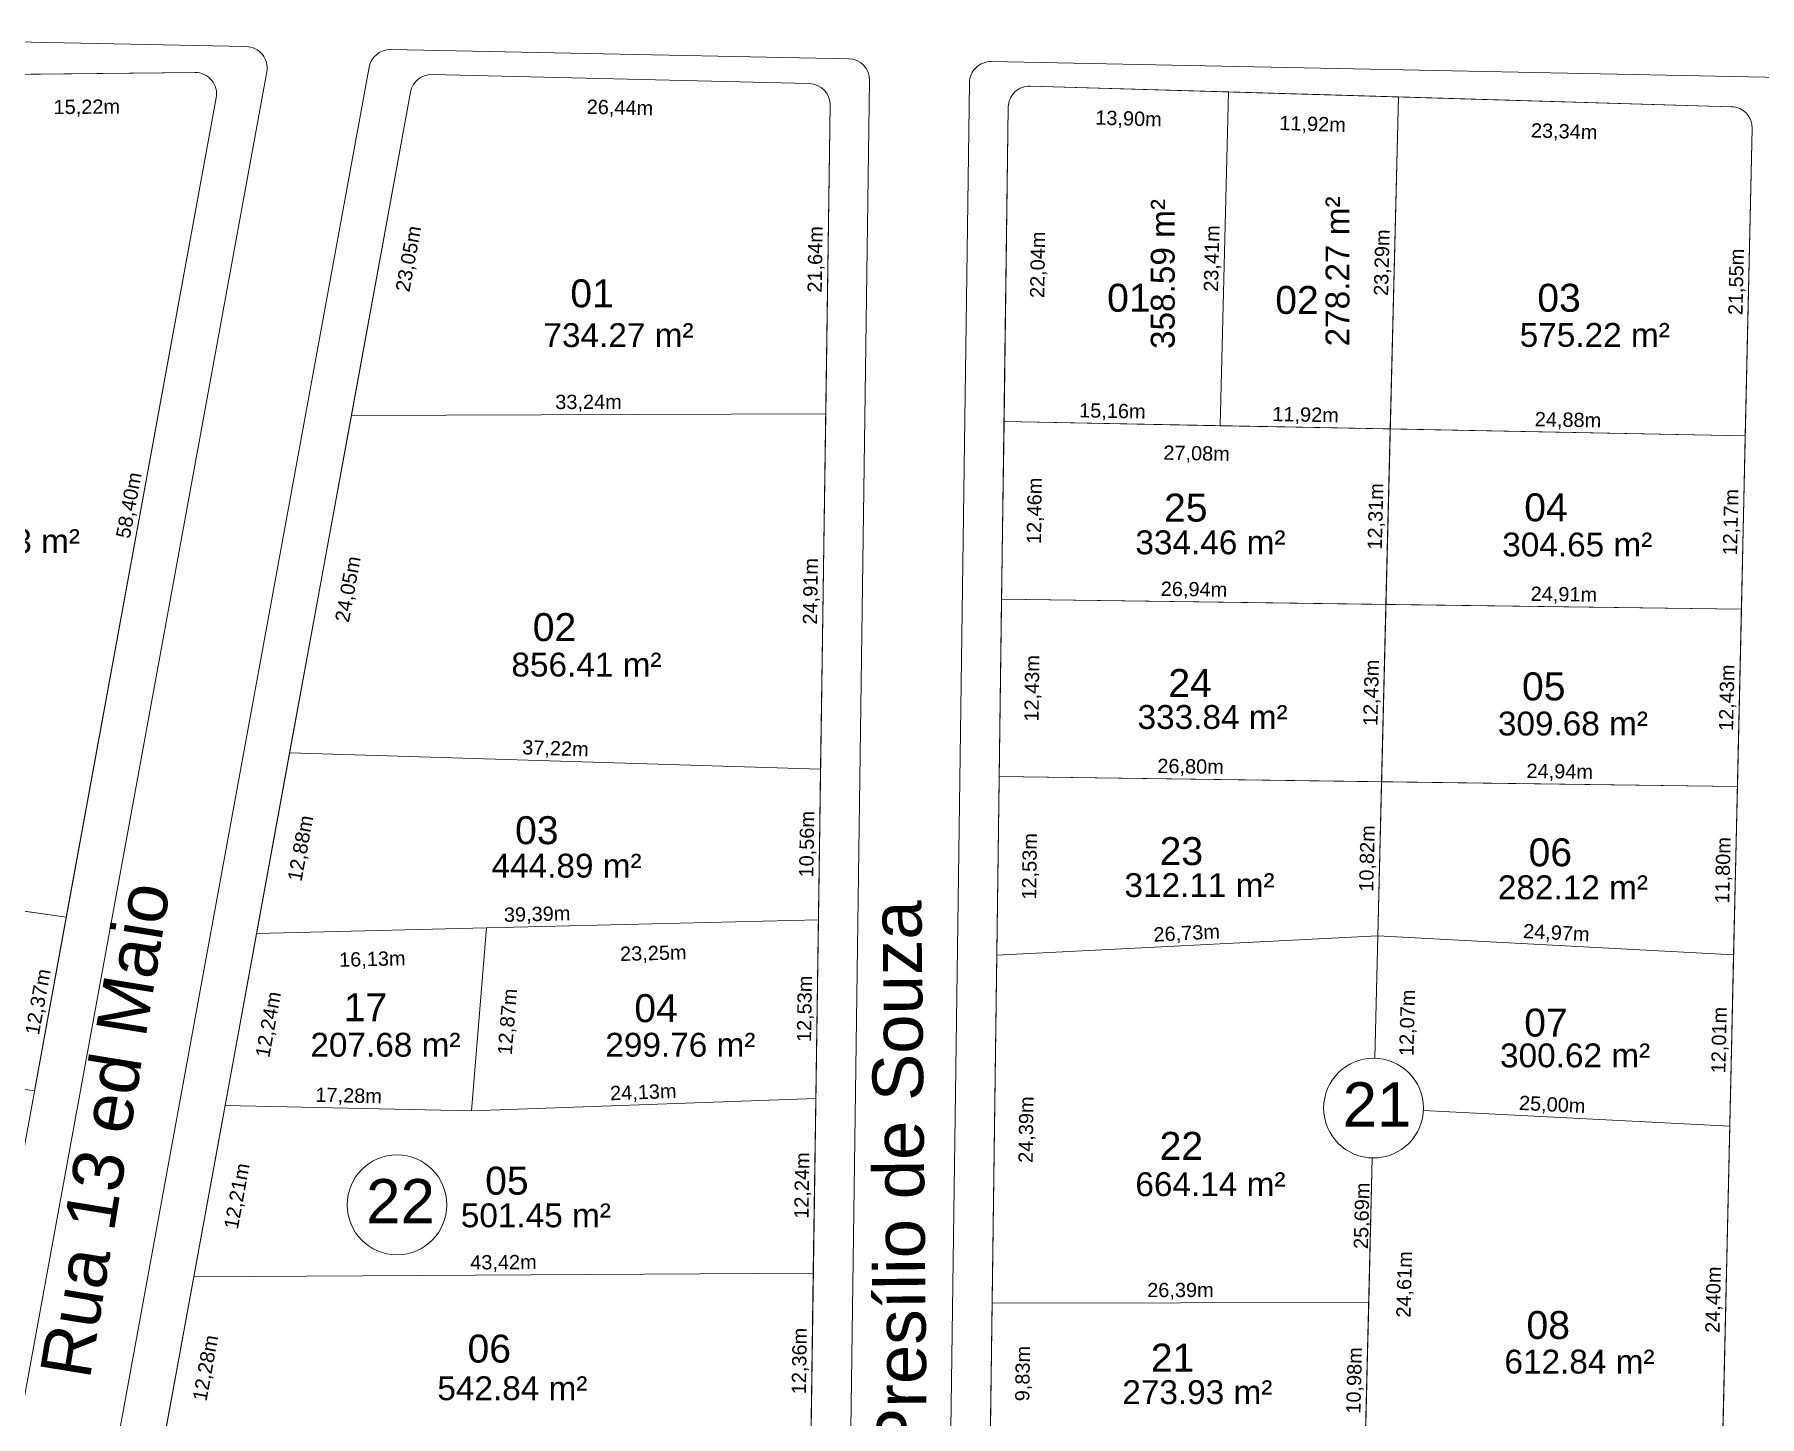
# Model space of a CAD drawing. Header units: metres. Extents: x 3808 to 8215, y 2374 to 6187.
# Drawn here: x 4501.8 to 4622.7, y 4884.1 to 4981 of the extents above; entities that cross this region are included whole.
import ezdxf
from ezdxf.enums import TextEntityAlignment as Align

# ---------------------------------------------------------------- set-up
doc = ezdxf.new("R2010")
doc.units = ezdxf.units.M
for name, color, linetype in [('Areas Lotes', 1, 'Continuous'), ('Calçada', 8, 'Continuous'), ('COTAS', 7, 'Continuous'), ('Lote', 7, 'Continuous'), ('Nome das Ruas', 7, 'Continuous'), ('Nº. quadra', 7, 'Continuous'), ('quadras', 7, 'Continuous')]:
    doc.layers.add(name, color=color, linetype=linetype)
doc.styles.add('Arial', font='arial.ttf')
doc.dimstyles.new('Copy(2) of ISO-25', dxfattribs={"dimtxt": 1, "dimasz": 2.5, "dimexe": 1.25, "dimexo": 0.625, "dimgap": 0.2, "dimtad": 1, "dimtoh": 1, "dimlfac": 1, "dimzin": 1, "dimtxsty": 'Arial', "dimblk": 'NONE', "dimcen": 0, "dimse1": 1, "dimse2": 1, "dimsd1": 1, "dimsd2": 1, "dimclrt": 256, "dimaunit": 1, "dimadec": 3, "dimazin": 0, "dimtfac": 1, "dimtmove": 0, "dimatfit": 3, "dimldrblk": 'NONE', "dimfxl": 1, "dimtolj": 1, "dimtzin": 0, "dimarcsym": 0})

# ---------------------------------------------------------------- blocks, each defined once
blk = doc.blocks.new('*D3974')
at = {"layer": 'Defpoints', "color": 0, "linetype": 'Continuous', "transparency": 16777216}
for p in [(4596.79, 4953.3), (4621.66, 4952.82), (4621.66, 4952.82)]:
    blk.add_point(p, dxfattribs=at)
at = {"layer": 'COTAS', "linetype": 'Continuous', "lineweight": 5, "transparency": 16777216, "insert": (4609.24, 4953.86), "char_height": 1, "attachment_point": 5, "rotation": 358.8966, "style": 'Arial'}
blk.add_mtext('\\A1;24,88m', dxfattribs=at)
blk = doc.blocks.new('_None')
blk = doc.blocks.new('*D3975')
at = {"layer": 'Defpoints', "color": 0, "linetype": 'Continuous', "transparency": 16777216}
for p in [(4622.15, 4974.36), (4621.66, 4952.82), (4621.66, 4952.82)]:
    blk.add_point(p, dxfattribs=at)
at = {"layer": 'COTAS', "linetype": 'Continuous', "lineweight": 5, "transparency": 16777216, "insert": (4621.11, 4963.61), "char_height": 1, "attachment_point": 5, "rotation": 88.711, "style": 'Arial'}
blk.add_mtext('\\A1;21,55m', dxfattribs=at)
blk = doc.blocks.new('*D3976')
at = {"layer": 'Defpoints', "color": 0, "linetype": 'Continuous', "transparency": 16777216}
for p in [(4621.66, 4952.82), (4621.39, 4940.66), (4621.39, 4940.66)]:
    blk.add_point(p, dxfattribs=at)
at = {"layer": 'COTAS', "linetype": 'Continuous', "lineweight": 5, "transparency": 16777216, "insert": (4620.73, 4946.76), "char_height": 1, "attachment_point": 5, "rotation": 88.711, "style": 'Arial'}
blk.add_mtext('\\A1;12,17m', dxfattribs=at)
blk = doc.blocks.new('*D3977')
at = {"layer": 'Defpoints', "color": 0, "linetype": 'Continuous', "transparency": 16777216}
for p in [(4621.39, 4940.66), (4621.11, 4928.23), (4621.11, 4928.23)]:
    blk.add_point(p, dxfattribs=at)
at = {"layer": 'COTAS', "linetype": 'Continuous', "lineweight": 5, "transparency": 16777216, "insert": (4620.45, 4934.46), "char_height": 1, "attachment_point": 5, "rotation": 88.711, "style": 'Arial'}
blk.add_mtext('\\A1;12,43m', dxfattribs=at)
blk = doc.blocks.new('*D3978')
at = {"layer": 'Defpoints', "color": 0, "linetype": 'Continuous', "transparency": 16777216}
for p in [(4621.11, 4928.23), (4620.85, 4916.44), (4620.85, 4916.44)]:
    blk.add_point(p, dxfattribs=at)
at = {"layer": 'COTAS', "linetype": 'Continuous', "lineweight": 5, "transparency": 16777216, "insert": (4620.18, 4922.36), "char_height": 1, "attachment_point": 5, "rotation": 88.711, "style": 'Arial'}
blk.add_mtext('\\A1;11,80m', dxfattribs=at)
blk = doc.blocks.new('*D3979')
at = {"layer": 'Defpoints', "color": 0, "linetype": 'Continuous', "transparency": 16777216}
for p in [(4620.85, 4916.44), (4620.58, 4904.44), (4620.58, 4904.44)]:
    blk.add_point(p, dxfattribs=at)
at = {"layer": 'COTAS', "linetype": 'Continuous', "lineweight": 5, "transparency": 16777216, "insert": (4619.91, 4910.46), "char_height": 1, "attachment_point": 5, "rotation": 88.711, "style": 'Arial'}
blk.add_mtext('\\A1;12,01m', dxfattribs=at)
blk = doc.blocks.new('*D3980')
at = {"layer": 'Defpoints', "color": 0, "linetype": 'Continuous', "transparency": 16777216}
for p in [(4620.58, 4904.44), (4620.03, 4880.05), (4620.03, 4880.05)]:
    blk.add_point(p, dxfattribs=at)
at = {"layer": 'COTAS', "linetype": 'Continuous', "lineweight": 5, "transparency": 16777216, "insert": (4619.5, 4892.26), "char_height": 1, "attachment_point": 5, "rotation": 88.711, "style": 'Arial'}
blk.add_mtext('\\A1;24,40m', dxfattribs=at)
blk = doc.blocks.new('*D3998')
at = {"layer": 'Defpoints', "color": 0, "linetype": 'Continuous', "transparency": 16777216}
for p in [(4568.88, 4892.02), (4571.98, 4891.98), (4568.75, 4882.2)]:
    blk.add_point(p, dxfattribs=at)
at = {"layer": 'COTAS', "linetype": 'Continuous', "lineweight": 5, "transparency": 16777216, "insert": (4571.11, 4887.08), "char_height": 1, "attachment_point": 5, "rotation": 89.2268, "style": 'Arial'}
blk.add_mtext('\\A1;9,83m', dxfattribs=at)
blk = doc.blocks.new('*D3999')
at = {"layer": 'Defpoints', "color": 0, "linetype": 'Continuous', "transparency": 16777216}
for p in [(4569.21, 4916.41), (4572.31, 4916.36), (4568.88, 4892.02)]:
    blk.add_point(p, dxfattribs=at)
at = {"layer": 'COTAS', "linetype": 'Continuous', "lineweight": 5, "transparency": 16777216, "insert": (4571.35, 4904.18), "char_height": 1, "attachment_point": 5, "rotation": 89.2268, "style": 'Arial'}
blk.add_mtext('\\A1;24,39m', dxfattribs=at)
blk = doc.blocks.new('*D4000')
at = {"layer": 'Defpoints', "color": 0, "linetype": 'Continuous', "transparency": 16777216}
for p in [(4569.38, 4928.94), (4572.48, 4928.9), (4569.21, 4916.41)]:
    blk.add_point(p, dxfattribs=at)
at = {"layer": 'COTAS', "linetype": 'Continuous', "lineweight": 5, "transparency": 16777216, "insert": (4571.59, 4922.64), "char_height": 1, "attachment_point": 5, "rotation": 89.2268, "style": 'Arial'}
blk.add_mtext('\\A1;12,53m', dxfattribs=at)
blk = doc.blocks.new('*D4001')
at = {"layer": 'Defpoints', "color": 0, "linetype": 'Continuous', "transparency": 16777216}
for p in [(4569.55, 4941.36), (4572.65, 4941.32), (4569.38, 4928.94)]:
    blk.add_point(p, dxfattribs=at)
at = {"layer": 'COTAS', "linetype": 'Continuous', "lineweight": 5, "transparency": 16777216, "insert": (4571.76, 4935.12), "char_height": 1, "attachment_point": 5, "rotation": 89.2268, "style": 'Arial'}
blk.add_mtext('\\A1;12,43m', dxfattribs=at)
blk = doc.blocks.new('*D4002')
at = {"layer": 'Defpoints', "color": 0, "linetype": 'Continuous', "transparency": 16777216}
for p in [(4569.72, 4953.82), (4572.82, 4953.78), (4569.55, 4941.36)]:
    blk.add_point(p, dxfattribs=at)
at = {"layer": 'COTAS', "linetype": 'Continuous', "lineweight": 5, "transparency": 16777216, "insert": (4571.93, 4947.56), "char_height": 1, "attachment_point": 5, "rotation": 89.2268, "style": 'Arial'}
blk.add_mtext('\\A1;12,46m', dxfattribs=at)
blk = doc.blocks.new('*D4003')
at = {"layer": 'Defpoints', "color": 0, "linetype": 'Continuous', "transparency": 16777216}
for p in [(4570.02, 4975.86), (4573.11, 4975.82), (4569.72, 4953.82)]:
    blk.add_point(p, dxfattribs=at)
at = {"layer": 'COTAS', "linetype": 'Continuous', "lineweight": 5, "transparency": 16777216, "insert": (4572.16, 4964.81), "char_height": 1, "attachment_point": 5, "rotation": 89.2268, "style": 'Arial'}
blk.add_mtext('\\A1;22,04m', dxfattribs=at)
blk = doc.blocks.new('*D4004')
at = {"layer": 'Defpoints', "color": 0, "linetype": 'Continuous', "transparency": 16777216}
for p in [(4571.56, 4977.34), (4585.45, 4976.93), (4585.36, 4973.97)]:
    blk.add_point(p, dxfattribs=at)
at = {"layer": 'COTAS', "linetype": 'Continuous', "lineweight": 5, "transparency": 16777216, "insert": (4578.44, 4974.98), "char_height": 1, "attachment_point": 5, "rotation": 358.3145, "style": 'Arial'}
blk.add_mtext('\\A1;13,90m', dxfattribs=at)
blk = doc.blocks.new('*D4005')
at = {"layer": 'Defpoints', "color": 0, "linetype": 'Continuous', "transparency": 16777216}
for p in [(4585.45, 4976.93), (4597.36, 4976.58), (4597.28, 4973.62)]:
    blk.add_point(p, dxfattribs=at)
at = {"layer": 'COTAS', "linetype": 'Continuous', "lineweight": 5, "transparency": 16777216, "insert": (4591.34, 4974.6), "char_height": 1, "attachment_point": 5, "rotation": 358.3145, "style": 'Arial'}
blk.add_mtext('\\A1;11,92m', dxfattribs=at)
blk = doc.blocks.new('*D4006')
at = {"layer": 'Defpoints', "color": 0, "linetype": 'Continuous', "transparency": 16777216}
for p in [(4597.36, 4976.58), (4620.69, 4975.9), (4620.61, 4972.94)]:
    blk.add_point(p, dxfattribs=at)
at = {"layer": 'COTAS', "linetype": 'Continuous', "lineweight": 5, "transparency": 16777216, "insert": (4608.97, 4974.08), "char_height": 1, "attachment_point": 5, "rotation": 358.3145, "style": 'Arial'}
blk.add_mtext('\\A1;23,34m', dxfattribs=at)
blk = doc.blocks.new('*D4007')
at = {"layer": 'Defpoints', "color": 0, "linetype": 'Continuous', "transparency": 16777216}
for p in [(4585.45, 4976.93), (4584.87, 4953.53), (4584.87, 4953.53)]:
    blk.add_point(p, dxfattribs=at)
at = {"layer": 'COTAS', "linetype": 'Continuous', "lineweight": 5, "transparency": 16777216, "insert": (4584.36, 4965.25), "char_height": 1, "attachment_point": 5, "rotation": 88.5845, "style": 'Arial'}
blk.add_mtext('\\A1;23,41m', dxfattribs=at)
blk = doc.blocks.new('*D4008')
at = {"layer": 'Defpoints', "color": 0, "linetype": 'Continuous', "transparency": 16777216}
for p in [(4597.36, 4976.58), (4596.79, 4953.3), (4596.79, 4953.3)]:
    blk.add_point(p, dxfattribs=at)
at = {"layer": 'COTAS', "linetype": 'Continuous', "lineweight": 5, "transparency": 16777216, "insert": (4596.28, 4964.96), "char_height": 1, "attachment_point": 5, "rotation": 88.5845, "style": 'Arial'}
blk.add_mtext('\\A1;23,29m', dxfattribs=at)
blk = doc.blocks.new('*D4009')
at = {"layer": 'Defpoints', "color": 0, "linetype": 'Continuous', "transparency": 16777216}
for p in [(4569.72, 4953.82), (4584.87, 4953.53), (4584.87, 4953.53)]:
    blk.add_point(p, dxfattribs=at)
at = {"layer": 'COTAS', "linetype": 'Continuous', "lineweight": 5, "transparency": 16777216, "insert": (4577.31, 4954.48), "char_height": 1, "attachment_point": 5, "rotation": 358.8966, "style": 'Arial'}
blk.add_mtext('\\A1;15,16m', dxfattribs=at)
blk = doc.blocks.new('*D4010')
at = {"layer": 'Defpoints', "color": 0, "linetype": 'Continuous', "transparency": 16777216}
for p in [(4584.87, 4953.53), (4596.79, 4953.3), (4596.79, 4953.3)]:
    blk.add_point(p, dxfattribs=at)
at = {"layer": 'COTAS', "linetype": 'Continuous', "lineweight": 5, "transparency": 16777216, "insert": (4590.85, 4954.22), "char_height": 1, "attachment_point": 5, "rotation": 358.8966, "style": 'Arial'}
blk.add_mtext('\\A1;11,92m', dxfattribs=at)
blk = doc.blocks.new('*D4011')
at = {"layer": 'Defpoints', "color": 0, "linetype": 'Continuous', "transparency": 16777216}
for p in [(4569.55, 4941.36), (4569.55, 4941.36), (4596.48, 4941)]:
    blk.add_point(p, dxfattribs=at)
at = {"layer": 'COTAS', "linetype": 'Continuous', "lineweight": 5, "transparency": 16777216, "insert": (4583.03, 4941.98), "char_height": 1, "attachment_point": 5, "rotation": 359.2214, "style": 'Arial'}
blk.add_mtext('\\A1;26,94m', dxfattribs=at)
blk = doc.blocks.new('*D4012')
at = {"layer": 'Defpoints', "color": 0, "linetype": 'Continuous', "transparency": 16777216}
for p in [(4596.48, 4941), (4621.39, 4940.66), (4621.39, 4940.66)]:
    blk.add_point(p, dxfattribs=at)
at = {"layer": 'COTAS', "linetype": 'Continuous', "lineweight": 5, "transparency": 16777216, "insert": (4608.95, 4941.63), "char_height": 1, "attachment_point": 5, "rotation": 359.2214, "style": 'Arial'}
blk.add_mtext('\\A1;24,91m', dxfattribs=at)
blk = doc.blocks.new('*D4013')
at = {"layer": 'Defpoints', "color": 0, "linetype": 'Continuous', "transparency": 16777216}
for p in [(4569.38, 4928.94), (4569.38, 4928.94), (4596.18, 4928.57)]:
    blk.add_point(p, dxfattribs=at)
at = {"layer": 'COTAS', "linetype": 'Continuous', "lineweight": 5, "transparency": 16777216, "insert": (4582.79, 4929.56), "char_height": 1, "attachment_point": 5, "rotation": 359.2214, "style": 'Arial'}
blk.add_mtext('\\A1;26,80m', dxfattribs=at)
blk = doc.blocks.new('*D4014')
at = {"layer": 'Defpoints', "color": 0, "linetype": 'Continuous', "transparency": 16777216}
for p in [(4596.18, 4928.57), (4621.11, 4928.23), (4621.11, 4928.23)]:
    blk.add_point(p, dxfattribs=at)
at = {"layer": 'COTAS', "linetype": 'Continuous', "lineweight": 5, "transparency": 16777216, "insert": (4608.66, 4929.21), "char_height": 1, "attachment_point": 5, "rotation": 359.2214, "style": 'Arial'}
blk.add_mtext('\\A1;24,94m', dxfattribs=at)
blk = doc.blocks.new('*D4015')
at = {"layer": 'Defpoints', "color": 0, "linetype": 'Continuous', "transparency": 16777216}
for p in [(4595.91, 4917.76), (4620.85, 4916.44), (4620.85, 4916.44)]:
    blk.add_point(p, dxfattribs=at)
at = {"layer": 'COTAS', "linetype": 'Continuous', "lineweight": 5, "transparency": 16777216, "insert": (4608.42, 4917.9), "char_height": 1, "attachment_point": 5, "rotation": 356.9743, "style": 'Arial'}
blk.add_mtext('\\A1;24,97m', dxfattribs=at)
blk = doc.blocks.new('*D4016')
at = {"layer": 'Defpoints', "color": 0, "linetype": 'Continuous', "transparency": 16777216}
for p in [(4595.91, 4917.76), (4569.21, 4916.41), (4569.21, 4916.41)]:
    blk.add_point(p, dxfattribs=at)
at = {"layer": 'COTAS', "linetype": 'Continuous', "lineweight": 5, "transparency": 16777216, "insert": (4582.52, 4917.88), "char_height": 1, "attachment_point": 5, "rotation": 2.8978, "style": 'Arial'}
blk.add_mtext('\\A1;26,73m', dxfattribs=at)
blk = doc.blocks.new('*D4017')
at = {"layer": 'Defpoints', "color": 0, "linetype": 'Continuous', "transparency": 16777216}
for p in [(4596.18, 4928.57), (4595.91, 4917.76), (4595.91, 4917.76)]:
    blk.add_point(p, dxfattribs=at)
at = {"layer": 'COTAS', "linetype": 'Continuous', "lineweight": 5, "transparency": 16777216, "insert": (4595.24, 4923.19), "char_height": 1, "attachment_point": 5, "rotation": 88.5845, "style": 'Arial'}
blk.add_mtext('\\A1;10,82m', dxfattribs=at)
blk = doc.blocks.new('*D4018')
at = {"layer": 'Defpoints', "color": 0, "linetype": 'Continuous', "transparency": 16777216}
for p in [(4596.48, 4941), (4596.18, 4928.57), (4596.18, 4928.57)]:
    blk.add_point(p, dxfattribs=at)
at = {"layer": 'COTAS', "linetype": 'Continuous', "lineweight": 5, "transparency": 16777216, "insert": (4595.53, 4934.8), "char_height": 1, "attachment_point": 5, "rotation": 88.5845, "style": 'Arial'}
blk.add_mtext('\\A1;12,43m', dxfattribs=at)
blk = doc.blocks.new('*D4019')
at = {"layer": 'Defpoints', "color": 0, "linetype": 'Continuous', "transparency": 16777216}
for p in [(4596.79, 4953.3), (4596.48, 4941), (4596.48, 4941)]:
    blk.add_point(p, dxfattribs=at)
at = {"layer": 'COTAS', "linetype": 'Continuous', "lineweight": 5, "transparency": 16777216, "insert": (4595.84, 4947.17), "char_height": 1, "attachment_point": 5, "rotation": 88.5845, "style": 'Arial'}
blk.add_mtext('\\A1;12,31m', dxfattribs=at)
blk = doc.blocks.new('*D4020')
at = {"layer": 'Defpoints', "color": 0, "linetype": 'Continuous', "transparency": 16777216}
for p in [(4595.61, 4905.69), (4595.61, 4905.69), (4620.58, 4904.44)]:
    blk.add_point(p, dxfattribs=at)
at = {"layer": 'COTAS', "linetype": 'Continuous', "lineweight": 5, "transparency": 16777216, "insert": (4608.13, 4905.86), "char_height": 1, "attachment_point": 5, "rotation": 357.1151, "style": 'Arial'}
blk.add_mtext('\\A1;25,00m', dxfattribs=at)
blk = doc.blocks.new('*D4021')
at = {"layer": 'Defpoints', "color": 0, "linetype": 'Continuous', "transparency": 16777216}
for p in [(4568.88, 4892.02), (4568.88, 4892.02), (4595.28, 4892.07)]:
    blk.add_point(p, dxfattribs=at)
at = {"layer": 'COTAS', "linetype": 'Continuous', "lineweight": 5, "transparency": 16777216, "insert": (4582.08, 4892.85), "char_height": 1, "attachment_point": 5, "rotation": 0.1104, "style": 'Arial'}
blk.add_mtext('\\A1;26,39m', dxfattribs=at)
blk = doc.blocks.new('*D4040')
at = {"layer": 'Defpoints', "color": 0, "linetype": 'Continuous', "transparency": 16777216}
for p in [(4595.28, 4892.07), (4595.28, 4892.07), (4595, 4881.1)]:
    blk.add_point(p, dxfattribs=at)
at = {"layer": 'COTAS', "linetype": 'Continuous', "lineweight": 5, "transparency": 16777216, "insert": (4594.34, 4886.6), "char_height": 1, "attachment_point": 5, "rotation": 88.5845, "style": 'Arial'}
blk.add_mtext('\\A1;10,98m', dxfattribs=at)
blk = doc.blocks.new('*D4041')
at = {"layer": 'Defpoints', "color": 0, "linetype": 'Continuous', "transparency": 16777216}
for p in [(4595.99, 4910.96), (4595.99, 4910.96), (4595.36, 4885.28)]:
    blk.add_point(p, dxfattribs=at)
at = {"layer": 'COTAS', "linetype": 'Continuous', "lineweight": 5, "transparency": 16777216, "insert": (4594.87, 4898.14), "char_height": 1, "attachment_point": 5, "rotation": 88.5845, "style": 'Arial'}
blk.add_mtext('\\A1;25,69m', dxfattribs=at)
blk = doc.blocks.new('*D4042')
at = {"layer": 'Defpoints', "color": 0, "linetype": 'Continuous', "transparency": 16777216}
for p in [(4595.61, 4905.69), (4598.96, 4905.61), (4595, 4881.1)]:
    blk.add_point(p, dxfattribs=at)
at = {"layer": 'COTAS', "linetype": 'Continuous', "lineweight": 5, "transparency": 16777216, "insert": (4597.85, 4893.33), "char_height": 1, "attachment_point": 5, "rotation": 88.5845, "style": 'Arial'}
blk.add_mtext('\\A1;24,61m', dxfattribs=at)
blk = doc.blocks.new('*D4043')
at = {"layer": 'Defpoints', "color": 0, "linetype": 'Continuous', "transparency": 16777216}
for p in [(4595.91, 4917.76), (4599.01, 4917.68), (4595.61, 4905.69)]:
    blk.add_point(p, dxfattribs=at)
at = {"layer": 'COTAS', "linetype": 'Continuous', "lineweight": 5, "transparency": 16777216, "insert": (4598.06, 4911.67), "char_height": 1, "attachment_point": 5, "rotation": 88.5845, "style": 'Arial'}
blk.add_mtext('\\A1;12,07m', dxfattribs=at)
blk = doc.blocks.new('*D4053')
at = {"layer": 'Defpoints', "color": 0, "linetype": 'Continuous', "transparency": 16777216}
for p in [(4556.35, 4894.13), (4556.35, 4894.13), (4556.17, 4881.77)]:
    blk.add_point(p, dxfattribs=at)
at = {"layer": 'COTAS', "linetype": 'Continuous', "lineweight": 5, "transparency": 16777216, "insert": (4555.46, 4887.96), "char_height": 1, "attachment_point": 5, "rotation": 89.1733, "style": 'Arial'}
blk.add_mtext('\\A1;12,36m', dxfattribs=at)
blk = doc.blocks.new('*D4054')
at = {"layer": 'Defpoints', "color": 0, "linetype": 'Continuous', "transparency": 16777216}
for p in [(4556.53, 4906.37), (4556.53, 4906.37), (4556.35, 4894.13)]:
    blk.add_point(p, dxfattribs=at)
at = {"layer": 'COTAS', "linetype": 'Continuous', "lineweight": 5, "transparency": 16777216, "insert": (4555.64, 4900.26), "char_height": 1, "attachment_point": 5, "rotation": 89.1733, "style": 'Arial'}
blk.add_mtext('\\A1;12,24m', dxfattribs=at)
blk = doc.blocks.new('*D4055')
at = {"layer": 'Defpoints', "color": 0, "linetype": 'Continuous', "transparency": 16777216}
for p in [(4556.71, 4918.9), (4556.71, 4918.9), (4556.53, 4906.37)]:
    blk.add_point(p, dxfattribs=at)
at = {"layer": 'COTAS', "linetype": 'Continuous', "lineweight": 5, "transparency": 16777216, "insert": (4555.82, 4912.65), "char_height": 1, "attachment_point": 5, "rotation": 89.1733, "style": 'Arial'}
blk.add_mtext('\\A1;12,53m', dxfattribs=at)
blk = doc.blocks.new('*D4056')
at = {"layer": 'Defpoints', "color": 0, "linetype": 'Continuous', "transparency": 16777216}
for p in [(4556.86, 4929.45), (4556.86, 4929.45), (4556.71, 4918.9)]:
    blk.add_point(p, dxfattribs=at)
at = {"layer": 'COTAS', "linetype": 'Continuous', "lineweight": 5, "transparency": 16777216, "insert": (4555.98, 4924.19), "char_height": 1, "attachment_point": 5, "rotation": 89.1733, "style": 'Arial'}
blk.add_mtext('\\A1;10,56m', dxfattribs=at)
blk = doc.blocks.new('*D4057')
at = {"layer": 'Defpoints', "color": 0, "linetype": 'Continuous', "transparency": 16777216}
for p in [(4557.22, 4954.36), (4557.22, 4954.36), (4556.86, 4929.45)]:
    blk.add_point(p, dxfattribs=at)
at = {"layer": 'COTAS', "linetype": 'Continuous', "lineweight": 5, "transparency": 16777216, "insert": (4556.24, 4941.92), "char_height": 1, "attachment_point": 5, "rotation": 89.1733, "style": 'Arial'}
blk.add_mtext('\\A1;24,91m', dxfattribs=at)
blk = doc.blocks.new('*D4058')
at = {"layer": 'Defpoints', "color": 0, "linetype": 'Continuous', "transparency": 16777216}
for p in [(4557.53, 4975.99), (4557.53, 4975.99), (4557.22, 4954.36)]:
    blk.add_point(p, dxfattribs=at)
at = {"layer": 'COTAS', "linetype": 'Continuous', "lineweight": 5, "transparency": 16777216, "insert": (4556.57, 4965.19), "char_height": 1, "attachment_point": 5, "rotation": 89.1733, "style": 'Arial'}
blk.add_mtext('\\A1;21,64m', dxfattribs=at)
blk = doc.blocks.new('*D4059')
at = {"layer": 'Defpoints', "color": 0, "linetype": 'Continuous', "transparency": 16777216}
for p in [(4523.98, 4954.25), (4523.98, 4954.25), (4557.22, 4954.36)]:
    blk.add_point(p, dxfattribs=at)
at = {"layer": 'COTAS', "linetype": 'Continuous', "lineweight": 5, "transparency": 16777216, "insert": (4540.6, 4955.11), "char_height": 1, "attachment_point": 5, "rotation": 0.1866, "style": 'Arial'}
blk.add_mtext('\\A1;33,24m', dxfattribs=at)
blk = doc.blocks.new('*D4060')
at = {"layer": 'Defpoints', "color": 0, "linetype": 'Continuous', "transparency": 16777216}
for p in [(4519.65, 4930.6), (4519.65, 4930.6), (4556.86, 4929.45)]:
    blk.add_point(p, dxfattribs=at)
at = {"layer": 'COTAS', "linetype": 'Continuous', "lineweight": 5, "transparency": 16777216, "insert": (4538.28, 4930.83), "char_height": 1, "attachment_point": 5, "rotation": 358.2364, "style": 'Arial'}
blk.add_mtext('\\A1;37,22m', dxfattribs=at)
blk = doc.blocks.new('*D4061')
at = {"layer": 'Defpoints', "color": 0, "linetype": 'Continuous', "transparency": 16777216}
for p in [(4556.71, 4918.9), (4556.71, 4918.9), (4517.33, 4917.93)]:
    blk.add_point(p, dxfattribs=at)
at = {"layer": 'COTAS', "linetype": 'Continuous', "lineweight": 5, "transparency": 16777216, "insert": (4537, 4919.21), "char_height": 1, "attachment_point": 5, "rotation": 1.4129, "style": 'Arial'}
blk.add_mtext('\\A1;39,39m', dxfattribs=at)
blk = doc.blocks.new('*D4062')
at = {"layer": 'Defpoints', "color": 0, "linetype": 'Continuous', "transparency": 16777216}
for p in [(4515.13, 4905.89), (4532.41, 4905.49), (4532.41, 4905.49)]:
    blk.add_point(p, dxfattribs=at)
at = {"layer": 'COTAS', "linetype": 'Continuous', "lineweight": 5, "transparency": 16777216, "insert": (4523.79, 4906.49), "char_height": 1, "attachment_point": 5, "rotation": 358.6938, "style": 'Arial'}
blk.add_mtext('\\A1;17,28m', dxfattribs=at)
blk = doc.blocks.new('*D4063')
at = {"layer": 'Defpoints', "color": 0, "linetype": 'Continuous', "transparency": 16777216}
for p in [(4532.41, 4905.49), (4556.53, 4906.37), (4556.53, 4906.37)]:
    blk.add_point(p, dxfattribs=at)
at = {"layer": 'COTAS', "linetype": 'Continuous', "lineweight": 5, "transparency": 16777216, "insert": (4544.44, 4906.73), "char_height": 1, "attachment_point": 5, "rotation": 2.0908, "style": 'Arial'}
blk.add_mtext('\\A1;24,13m', dxfattribs=at)
blk = doc.blocks.new('*D4064')
at = {"layer": 'Defpoints', "color": 0, "linetype": 'Continuous', "transparency": 16777216}
for p in [(4556.71, 4918.9), (4533.46, 4918.32), (4533.53, 4915.38)]:
    blk.add_point(p, dxfattribs=at)
at = {"layer": 'COTAS', "linetype": 'Continuous', "lineweight": 5, "transparency": 16777216, "insert": (4545.14, 4916.47), "char_height": 1, "attachment_point": 5, "rotation": 1.4237, "style": 'Arial'}
blk.add_mtext('\\A1;23,25m', dxfattribs=at)
blk = doc.blocks.new('*D4065')
at = {"layer": 'Defpoints', "color": 0, "linetype": 'Continuous', "transparency": 16777216}
for p in [(4517.33, 4917.93), (4533.46, 4918.32), (4517.4, 4915.06)]:
    blk.add_point(p, dxfattribs=at)
at = {"layer": 'COTAS', "linetype": 'Continuous', "lineweight": 5, "transparency": 16777216, "insert": (4525.45, 4916.06), "char_height": 1, "attachment_point": 5, "rotation": 1.3974, "style": 'Arial'}
blk.add_mtext('\\A1;16,13m', dxfattribs=at)
blk = doc.blocks.new('*D4066')
at = {"layer": 'Defpoints', "color": 0, "linetype": 'Continuous', "transparency": 16777216}
for p in [(4528.13, 4976.92), (4523.98, 4954.25), (4526.78, 4953.74)]:
    blk.add_point(p, dxfattribs=at)
at = {"layer": 'COTAS', "linetype": 'Continuous', "lineweight": 5, "transparency": 16777216, "insert": (4528.06, 4965.22), "char_height": 1, "attachment_point": 5, "rotation": 79.6319, "style": 'Arial'}
blk.add_mtext('\\A1;23,05m', dxfattribs=at)
blk = doc.blocks.new('*D4067')
at = {"layer": 'Defpoints', "color": 0, "linetype": 'Continuous', "transparency": 16777216}
for p in [(4523.98, 4954.25), (4519.65, 4930.6), (4522.45, 4930.09)]:
    blk.add_point(p, dxfattribs=at)
at = {"layer": 'COTAS', "linetype": 'Continuous', "lineweight": 5, "transparency": 16777216, "insert": (4523.82, 4942.06), "char_height": 1, "attachment_point": 5, "rotation": 79.6319, "style": 'Arial'}
blk.add_mtext('\\A1;24,05m', dxfattribs=at)
blk = doc.blocks.new('*D4068')
at = {"layer": 'Defpoints', "color": 0, "linetype": 'Continuous', "transparency": 16777216}
for p in [(4519.65, 4930.6), (4517.33, 4917.93), (4520.13, 4917.41)]:
    blk.add_point(p, dxfattribs=at)
at = {"layer": 'COTAS', "linetype": 'Continuous', "lineweight": 5, "transparency": 16777216, "insert": (4520.5, 4923.89), "char_height": 1, "attachment_point": 5, "rotation": 79.6319, "style": 'Arial'}
blk.add_mtext('\\A1;12,88m', dxfattribs=at)
blk = doc.blocks.new('*D4069')
at = {"layer": 'Defpoints', "color": 0, "linetype": 'Continuous', "transparency": 16777216}
for p in [(4517.33, 4917.93), (4515.13, 4905.89), (4517.93, 4905.37)]:
    blk.add_point(p, dxfattribs=at)
at = {"layer": 'COTAS', "linetype": 'Continuous', "lineweight": 5, "transparency": 16777216, "insert": (4518.24, 4911.54), "char_height": 1, "attachment_point": 5, "rotation": 79.6319, "style": 'Arial'}
blk.add_mtext('\\A1;12,24m', dxfattribs=at)
blk = doc.blocks.new('*D4070')
at = {"layer": 'Defpoints', "color": 0, "linetype": 'Continuous', "transparency": 16777216}
for p in [(4515.13, 4905.89), (4512.93, 4893.87), (4515.73, 4893.36)]:
    blk.add_point(p, dxfattribs=at)
at = {"layer": 'COTAS', "linetype": 'Continuous', "lineweight": 5, "transparency": 16777216, "insert": (4516.04, 4899.51), "char_height": 1, "attachment_point": 5, "rotation": 79.6319, "style": 'Arial'}
blk.add_mtext('\\A1;12,21m', dxfattribs=at)
blk = doc.blocks.new('*D4071')
at = {"layer": 'Defpoints', "color": 0, "linetype": 'Continuous', "transparency": 16777216}
for p in [(4512.93, 4893.87), (4510.72, 4881.79), (4513.52, 4881.28)]:
    blk.add_point(p, dxfattribs=at)
at = {"layer": 'COTAS', "linetype": 'Continuous', "lineweight": 5, "transparency": 16777216, "insert": (4513.84, 4887.46), "char_height": 1, "attachment_point": 5, "rotation": 79.6319, "style": 'Arial'}
blk.add_mtext('\\A1;12,28m', dxfattribs=at)
blk = doc.blocks.new('*D4086')
at = {"layer": 'Defpoints', "color": 0, "linetype": 'Continuous', "transparency": 16777216}
for p in [(4512.93, 4893.87), (4556.35, 4894.13), (4556.35, 4894.13)]:
    blk.add_point(p, dxfattribs=at)
at = {"layer": 'COTAS', "linetype": 'Continuous', "lineweight": 5, "transparency": 16777216, "insert": (4534.64, 4894.8), "char_height": 1, "attachment_point": 5, "rotation": 0.3446, "style": 'Arial'}
blk.add_mtext('\\A1;43,42m', dxfattribs=at)
blk = doc.blocks.new('*D4096')
at = {"layer": 'Defpoints', "color": 0, "linetype": 'Continuous', "transparency": 16777216}
for p in [(4529.64, 4978.15), (4556.07, 4977.52), (4556, 4974.63)]:
    blk.add_point(p, dxfattribs=at)
at = {"layer": 'COTAS', "linetype": 'Continuous', "lineweight": 5, "transparency": 16777216, "insert": (4542.8, 4975.75), "char_height": 1, "attachment_point": 5, "rotation": 358.6255, "style": 'Arial'}
blk.add_mtext('\\A1;26,44m', dxfattribs=at)
blk = doc.blocks.new('*D4681')
at = {"layer": 'Defpoints', "color": 0, "linetype": 'Continuous', "transparency": 16777216}
for p in [(4504, 4919.07), (4504, 4919.07), (4501.77, 4906.9)]:
    blk.add_point(p, dxfattribs=at)
at = {"layer": 'COTAS', "linetype": 'Continuous', "lineweight": 5, "transparency": 16777216, "insert": (4502.1, 4913.13), "char_height": 1, "attachment_point": 5, "rotation": 79.6303, "style": 'Arial'}
blk.add_mtext('\\A1;12,37m', dxfattribs=at)
blk = doc.blocks.new('*D4682')
at = {"layer": 'Defpoints', "color": 0, "linetype": 'Continuous', "transparency": 16777216}
for p in [(4514.51, 4976.52), (4514.51, 4976.52), (4504, 4919.07)]:
    blk.add_point(p, dxfattribs=at)
at = {"layer": 'COTAS', "linetype": 'Continuous', "lineweight": 5, "transparency": 16777216, "insert": (4508.47, 4947.94), "char_height": 1, "attachment_point": 5, "rotation": 79.6303, "style": 'Arial'}
blk.add_mtext('\\A1;58,40m', dxfattribs=at)
blk = doc.blocks.new('*D4695')
at = {"layer": 'Defpoints', "color": 0, "linetype": 'Continuous', "transparency": 16777216}
for p in [(4487.47, 4921.46), (4504, 4919.07), (4504, 4919.07)]:
    blk.add_point(p, dxfattribs=at)
at = {"layer": 'COTAS', "linetype": 'Continuous', "lineweight": 5, "transparency": 16777216, "insert": (4495.85, 4921.06), "char_height": 1, "attachment_point": 5, "rotation": 351.7939, "style": 'Arial'}
blk.add_mtext('\\A1;16,70m', dxfattribs=at)
blk = doc.blocks.new('*D4704')
at = {"layer": 'Defpoints', "color": 0, "linetype": 'Continuous', "transparency": 16777216}
for p in [(4513.02, 4978.29), (4497.81, 4977.97), (4513.06, 4975.08)]:
    blk.add_point(p, dxfattribs=at)
at = {"layer": 'COTAS', "linetype": 'Continuous', "lineweight": 5, "transparency": 16777216, "insert": (4505.44, 4975.8), "char_height": 1, "attachment_point": 5, "rotation": 0.5732, "style": 'Arial'}
blk.add_mtext('\\A1;15,22m', dxfattribs=at)
blk = doc.blocks.new('*D1070')
at = {"layer": 'Defpoints', "color": 0, "linetype": 'Continuous', "transparency": 16777216}
for p in [(4569.72, 4953.82), (4596.79, 4953.3), (4596.73, 4950.45)]:
    blk.add_point(p, dxfattribs=at)
at = {"layer": 'COTAS', "linetype": 'Continuous', "lineweight": 5, "transparency": 16777216, "insert": (4583.21, 4951.51), "char_height": 1, "attachment_point": 5, "rotation": 358.8966, "style": 'Arial'}
blk.add_mtext('\\A1;27,08m', dxfattribs=at)
blk = doc.blocks.new('*D1071')
at = {"layer": 'Defpoints', "color": 0, "linetype": 'Continuous', "transparency": 16777216}
for p in [(4423.62, 4930.66), (4504, 4919.07), (4503.55, 4915.94)]:
    blk.add_point(p, dxfattribs=at)
at = {"layer": 'COTAS', "linetype": 'Continuous', "lineweight": 5, "transparency": 16777216, "insert": (4463.48, 4922.53), "char_height": 1, "attachment_point": 5, "rotation": 351.7939, "style": 'Arial'}
blk.add_mtext('\\A1;81,21m', dxfattribs=at)
blk = doc.blocks.new('*D1075')
at = {"layer": 'Defpoints', "color": 0, "linetype": 'Continuous', "transparency": 16777216}
for p in [(4533.46, 4918.32), (4536.32, 4918.08), (4532.41, 4905.49)]:
    blk.add_point(p, dxfattribs=at)
at = {"layer": 'COTAS', "linetype": 'Continuous', "lineweight": 5, "transparency": 16777216, "insert": (4535, 4911.74), "char_height": 1, "attachment_point": 5, "rotation": 85.3122, "style": 'Arial'}
blk.add_mtext('\\A1;12,87m', dxfattribs=at)

msp = doc.modelspace()

# ---------------------------------------------------------------- linework, layer by layer
at = {"layer": 'Calçada', "linetype": 'Continuous', "lineweight": 5}
for p, q in [((4424.911, 4981.95), (4516.613, 4980.106)), ((4526.741, 4979.902), (4558.829, 4979.257)), ((4518.058, 4978.336), (4487.602, 4811.885)), ((4525.236, 4978.672), (4494.774, 4812.19)), ((4568.827, 4979.055), (4624.197, 4977.942)), ((4560.299, 4977.736), (4557.964, 4810.499)), ((4567.297, 4977.577), (4564.962, 4810.308))]:
    msp.add_line(p, q, dxfattribs=at)
for centre, start, end in [((4516.583, 4978.606), 349.63111, 88.84767), ((4526.711, 4978.402), 88.84767, 169.63111), ((4558.799, 4977.757), 359.20001, 88.84767), ((4568.797, 4977.556), 88.84767, 179.20001)]:
    msp.add_arc(centre, 1.5, start, end, dxfattribs=at)
at = {"layer": 'Lote', "lineweight": 5}
for p, q in [((4585.452, 4976.934), (4584.873, 4953.531)), ((4597.364, 4976.583), (4595.699, 4909.188)), ((4523.98, 4954.25), (4557.219, 4954.359)), ((4621.665, 4952.822), (4569.719, 4953.823)), ((4569.551, 4941.363), (4621.391, 4940.658)), ((4423.625, 4930.662), (4504.001, 4919.071)), ((4519.653, 4930.598), (4556.86, 4929.452)), ((4569.383, 4928.938), (4621.112, 4928.235)), ((4533.461, 4918.319), (4556.707, 4918.897)), ((4517.334, 4917.926), (4533.461, 4918.319)), ((4532.409, 4905.491), (4533.461, 4918.319)), ((4569.214, 4916.407), (4595.911, 4917.758)), ((4595.911, 4917.758), (4620.846, 4916.44)), ((4515.131, 4905.885), (4532.409, 4905.491)), ((4532.409, 4905.491), (4556.527, 4906.372)), ((4599.104, 4905.518), (4620.576, 4904.436)), ((4595.526, 4902.199), (4593.251, 4810.134)), ((4556.35, 4894.132), (4512.933, 4893.871)), ((4595.276, 4892.074), (4568.885, 4892.024))]:
    msp.add_line(p, q, dxfattribs=at)
at = {"layer": 'Lote', "linetype": 'Continuous', "lineweight": 5, "flags": 128}
for points in [[(4514.513, 4976.521, 0.4713263), (4513.023, 4978.291), (4497.842, 4978.139), (4487.469, 4921.455), (4504.001, 4919.071)], [(4529.639, 4978.149, 0.3689515), (4528.128, 4976.92), (4523.98, 4954.25), (4557.219, 4954.359), (4557.531, 4975.994, 0.411416), (4556.067, 4977.515)], [(4585.452, 4976.934), (4571.56, 4977.342, 0.4188846), (4570.016, 4975.863), (4569.719, 4953.823), (4584.873, 4953.531)], [(4621.665, 4952.822), (4622.15, 4974.363, 0.4121885), (4620.694, 4975.896), (4597.364, 4976.583), (4596.789, 4953.302)]]:
    msp.add_lwpolyline(points, format="xyb", close=True, dxfattribs=at)
for points in [[(4597.364, 4976.583), (4585.452, 4976.934), (4584.873, 4953.531), (4596.789, 4953.302)], [(4556.86, 4929.452), (4557.219, 4954.359), (4523.98, 4954.25), (4519.653, 4930.598)], [(4569.719, 4953.823), (4569.551, 4941.363), (4596.485, 4940.997), (4596.789, 4953.302)], [(4596.789, 4953.302), (4596.485, 4940.997), (4621.391, 4940.658), (4621.665, 4952.822)], [(4596.485, 4940.997), (4569.551, 4941.363), (4569.383, 4928.938), (4596.178, 4928.574)], [(4621.112, 4928.235), (4621.391, 4940.658), (4596.485, 4940.997), (4596.178, 4928.574)], [(4501.774, 4906.903), (4504.001, 4919.071), (4487.469, 4921.455), (4470.937, 4923.839), (4454.406, 4926.224), (4437.874, 4928.608), (4423.625, 4930.662), (4423.282, 4918.223)], [(4533.461, 4918.319), (4556.707, 4918.897), (4556.86, 4929.452), (4519.653, 4930.598), (4517.334, 4917.926)], [(4569.383, 4928.938), (4569.214, 4916.407), (4595.911, 4917.758), (4596.178, 4928.574)], [(4596.178, 4928.574), (4595.911, 4917.758), (4620.846, 4916.44), (4621.112, 4928.235)], [(4556.527, 4906.372), (4556.707, 4918.897), (4533.461, 4918.319), (4532.409, 4905.491)], [(4532.409, 4905.491), (4533.461, 4918.319), (4517.334, 4917.926), (4515.131, 4905.885)], [(4532.409, 4905.491), (4515.131, 4905.885), (4512.933, 4893.871), (4556.35, 4894.132), (4556.527, 4906.372)], [(4512.933, 4893.871), (4510.723, 4881.792), (4556.172, 4881.77), (4556.35, 4894.132)], [(4568.885, 4892.024), (4568.752, 4882.197), (4595.005, 4881.096), (4595.276, 4892.074)]]:
    msp.add_lwpolyline(points, close=True, dxfattribs=at)
for points in [[(4595.699, 4909.188), (4595.911, 4917.758), (4569.214, 4916.407), (4568.885, 4892.024), (4595.276, 4892.074), (4595.526, 4902.199)], [(4599.104, 4905.518), (4620.576, 4904.436), (4620.846, 4916.44), (4595.911, 4917.758), (4595.699, 4909.188)], [(4595.526, 4902.199), (4595.005, 4881.096), (4620.027, 4880.046), (4620.576, 4904.436), (4599.104, 4905.518)]]:
    msp.add_lwpolyline(points, dxfattribs=at)
at = {"layer": 'Nº. quadra', "lineweight": 5}
for centre in [(4595.613, 4905.694), (4527.178, 4898.911)]:
    msp.add_circle(centre, 3.496, dxfattribs=at)
at = {"layer": 'quadras', "lineweight": 5}
for p, q in [((4513.023, 4978.291), (4424.911, 4977.409)), ((4556.067, 4977.515), (4529.639, 4978.149)), ((4528.128, 4976.92), (4498.6, 4815.529)), ((4571.56, 4977.342), (4620.694, 4975.896)), ((4485.015, 4815.317), (4514.513, 4976.521)), ((4555.175, 4812.691), (4557.531, 4975.994)), ((4567.808, 4812.244), (4570.016, 4975.863)), ((4622.15, 4974.363), (4618.474, 4811.017))]:
    msp.add_line(p, q, dxfattribs=at)
at = {"layer": 'quadras', "linetype": 'Continuous', "lineweight": 5, "flags": 128}
for points in [[(4557.531, 4975.994, 0.411416), (4556.067, 4977.515), (4529.639, 4978.149, 0.3689515), (4528.128, 4976.92), (4498.6, 4815.529, 0.4538731), (4500.004, 4813.76), (4553.604, 4811.214, 0.4239252), (4555.175, 4812.691)], [(4622.15, 4974.363, 0.4121885), (4620.694, 4975.896), (4571.56, 4977.342, 0.4188846), (4570.016, 4975.863), (4567.808, 4812.244, 0.4109668), (4569.271, 4810.724), (4616.937, 4809.551, 0.4148274), (4618.474, 4811.017)]]:
    msp.add_lwpolyline(points, format="xyb", close=True, dxfattribs=at)
at = {"layer": 'quadras', "lineweight": 5}
for centre, start, end in [((4513.038, 4976.791), 349.63028, 90.57322), ((4529.603, 4976.65), 88.62547, 169.63194), ((4556.031, 4976.016), 359.17327, 88.62547), ((4571.516, 4975.843), 88.31452, 179.22676), ((4620.65, 4974.397), 358.71095, 88.31452)]:
    msp.add_arc(centre, 1.5, start, end, dxfattribs=at)

# ---------------------------------------------------------------- texts
at = {"layer": 'Areas Lotes', "linetype": 'Continuous', "lineweight": 5, "style": 'Arial'}
for s, p in [('278.27 m²', (4593.92, 4959.088)), ('358.59 m²', (4581.676, 4958.906))]:
    msp.add_text(s, height=1.6726, rotation=90, dxfattribs=at).set_placement(p)
for s, p in [('734.27 m²', (4537.441, 4959.044)), ('575.22 m²', (4605.855, 4959.059)), ('982.73 m²', (4494.443, 4944.604)), ('334.46 m²', (4578.922, 4944.518)), ('304.65 m²', (4604.631, 4944.365)), ('856.41 m²', (4535.195, 4935.948)), ('333.84 m²', (4579.075, 4932.274)), ('309.68 m²', (4604.325, 4931.815)), ('444.89 m²', (4533.802, 4921.849)), ('312.11 m²', (4578.157, 4920.489)), ('282.12 m²', (4604.325, 4920.336)), ('207.68 m²', (4521.107, 4909.298)), ('299.76 m²', (4541.777, 4909.298)), ('300.62 m²', (4604.478, 4908.551)), ('664.14 m²', (4578.922, 4899.521)), ('501.45 m²', (4531.65, 4897.338)), ('612.84 m²', (4604.785, 4887.085)), ('542.84 m²', (4530.005, 4885.217)), ('273.93 m²', (4578.005, 4884.942))]:
    msp.add_text(s, height=1.6726, dxfattribs=at).set_placement(p)
at = {"layer": 'COTAS', "linetype": 'Continuous', "lineweight": 5, "style": 'Arial'}
for s, p in [('01', (4540.85, 4961.828)), ('01', (4578.466, 4961.519)), ('02', (4590.249, 4961.366)), ('03', (4608.613, 4961.519)), ('25', (4582.454, 4946.809)), ('04', (4607.695, 4946.826)), ('02', (4538.216, 4938.432)), ('24', (4582.755, 4934.512)), ('05', (4607.542, 4934.276)), ('03', (4536.977, 4924.195)), ('23', (4582.143, 4922.727)), ('06', (4608.001, 4922.644)), ('17', (4524.97, 4911.785)), ('04', (4545.332, 4911.718)), ('07', (4607.695, 4910.705)), ('22', (4582.143, 4902.065)), ('05', (4534.881, 4899.626)), ('08', (4607.853, 4889.508)), ('06', (4533.643, 4887.85)), ('21', (4581.531, 4887.219))]:
    msp.add_text(s, height=1.96, dxfattribs=at).set_placement(p, align=Align.CENTER)
at = {"layer": 'Nome das Ruas', "lineweight": 5, "style": 'Arial'}
for s, rotation, p in [('Rua 13 ed Maio', 80.72461, (4505.641, 4886.603, 165.916)), ('Rua Presílio de Souza', 90.58315, (4564.426, 4870.927, 165.916))]:
    msp.add_text(s, height=3.55, rotation=rotation, dxfattribs=at).set_placement(p)
at = {"layer": 'Nº. quadra', "lineweight": 5, "style": 'Arial'}
for s, p in [('21', (4593.448, 4904.399)), ('22', (4525.014, 4897.617))]:
    msp.add_text(s, height=3.1039, dxfattribs=at).set_placement(p)

# ---------------------------------------------------------------- dimensions: what is measured, and where the dimension line sits
at = {"layer": 'COTAS', "linetype": 'Continuous', "lineweight": 5}
for base, p1, p2, angle, picture, middle in [((4513.055, 4975.077), (4497.81, 4977.969), (4513.023, 4978.291), 180.57322, '*D4704', (4505.44, 4975.802)), ((4597.277, 4973.623), (4585.452, 4976.934), (4597.364, 4976.583), 178.31452, '*D4005', (4591.344, 4974.599)), ((4514.513, 4976.521), (4504.001, 4919.071), (4514.513, 4976.521), 259.63028, '*D4682', (4508.469, 4947.94)), ((4557.531, 4975.994), (4557.219, 4954.359), (4557.531, 4975.994), 269.17327, '*D4058', (4556.574, 4965.188)), ((4573.113, 4975.821), (4569.719, 4953.823), (4570.016, 4975.863), 269.22676, '*D4003', (4572.164, 4964.812)), ((4620.607, 4972.937), (4597.364, 4976.583), (4620.694, 4975.896), 178.31452, '*D4006', (4608.966, 4974.08)), ((4522.4487, 4930.0863), (4523.9801, 4954.2505), (4519.6526, 4930.5979), 79.63194, '*D4067', (4523.8246, 4942.0567)), ((4557.219, 4954.359), (4556.86, 4929.452), (4557.219, 4954.359), 269.17327, '*D4057', (4556.238, 4941.917)), ((4596.789, 4953.302), (4584.873, 4953.531), (4596.789, 4953.302), 178.89655, '*D4010', (4590.847, 4954.217)), ((4572.816, 4953.781), (4569.551, 4941.363), (4569.719, 4953.823), 269.22676, '*D4002', (4571.931, 4947.562)), ((4621.391, 4940.658), (4621.665, 4952.822), (4621.391, 4940.658), 88.71095, '*D3976', (4620.727, 4946.758)), ((4572.647, 4941.321), (4569.383, 4928.938), (4569.551, 4941.363), 269.22676, '*D4001', (4571.763, 4935.119)), ((4621.112, 4928.235), (4621.391, 4940.658), (4621.112, 4928.235), 88.71095, '*D3977', (4620.451, 4934.465)), ((4520.13, 4917.414), (4519.653, 4930.598), (4517.334, 4917.926), 79.63194, '*D4068', (4520.502, 4923.894)), ((4556.86, 4929.452), (4556.707, 4918.897), (4556.86, 4929.452), 269.17327, '*D4056', (4555.983, 4924.186)), ((4572.48, 4928.896), (4569.214, 4916.407), (4569.383, 4928.938), 269.22676, '*D4000', (4571.594, 4922.641)), ((4620.846, 4916.44), (4621.112, 4928.235), (4620.846, 4916.44), 88.71095, '*D3978', (4620.178, 4922.355)), ((4504.001, 4919.071), (4487.469, 4921.455), (4504.001, 4919.071), 171.79391, '*D4695', (4495.849, 4921.056)), ((4504.001, 4919.071), (4501.774, 4906.903), (4504.001, 4919.071), 259.63028, '*D4681', (4502.1, 4913.131)), ((4556.707, 4918.897), (4556.527, 4906.372), (4556.707, 4918.897), 269.17327, '*D4055', (4555.816, 4912.646)), ((4517.927, 4905.374), (4517.334, 4917.926), (4515.131, 4905.885), 79.63194, '*D4069', (4518.241, 4911.538)), ((4572.311, 4916.365), (4568.885, 4892.024), (4569.214, 4916.407), 269.22676, '*D3999', (4571.345, 4904.184)), ((4620.576, 4904.436), (4620.846, 4916.44), (4620.576, 4904.436), 88.71095, '*D3979', (4619.91, 4910.456)), ((4595.992, 4910.965), (4595.357, 4885.281), (4595.992, 4910.965), 268.58453, '*D4041', (4594.874, 4898.143)), ((4515.729, 4893.359), (4515.131, 4905.885), (4512.933, 4893.871), 79.63194, '*D4070', (4516.04, 4899.511)), ((4556.527, 4906.372), (4556.35, 4894.132), (4556.527, 4906.372), 269.17327, '*D4054', (4555.637, 4900.263)), ((4620.027, 4880.046), (4620.576, 4904.436), (4620.027, 4880.046), 88.71095, '*D3980', (4619.501, 4892.259)), ((4513.519, 4881.28), (4512.933, 4893.871), (4510.723, 4881.792), 79.63194, '*D4071', (4513.836, 4887.464)), ((4556.35, 4894.132), (4556.172, 4881.77), (4556.35, 4894.132), 269.17327, '*D4053', (4555.46, 4887.963)), ((4571.982, 4891.982), (4568.752, 4882.197), (4568.885, 4892.024), 269.22676, '*D3998', (4571.114, 4887.079)), ((4595.276, 4892.074), (4595.005, 4881.096), (4595.276, 4892.074), 268.58453, '*D4040', (4594.34, 4886.605))]:
    dim = msp.add_linear_dim(base=base, p1=p1, p2=p2, angle=angle, dimstyle='Copy(2) of ISO-25', override={"dimpost": 'm', "dimtmove": 1}, dxfattribs=at)
    dim.commit()
    dim.dimension.update_dxf_attribs({"geometry": picture, "text_midpoint": middle})
for p1, p2, distance, picture, middle in [((4529.639, 4978.149), (4556.067, 4977.515), -2.885, '*D4096', (4542.803, 4975.749)), ((4528.128, 4976.92), (4523.98, 4954.25), 2.843, '*D4066', (4528.062, 4965.218)), ((4571.56, 4977.342), (4585.452, 4976.934), -2.961, '*D4004', (4578.442, 4974.979)), ((4585.452, 4976.934), (4584.873, 4953.531), 0, '*D4007', (4584.362, 4965.252)), ((4597.364, 4976.583), (4596.789, 4953.302), 0, '*D4008', (4596.276, 4964.962)), ((4622.15, 4974.363), (4621.665, 4952.822), 0, '*D3975', (4621.106, 4963.611)), ((4557.219, 4954.359), (4523.98, 4954.25), 0, '*D4059', (4540.597, 4955.106)), ((4569.719, 4953.823), (4584.873, 4953.531), 0, '*D4009', (4577.312, 4954.478)), ((4596.789, 4953.302), (4621.665, 4952.822), 0, '*D3974', (4609.242, 4953.863)), ((4569.719, 4953.823), (4596.789, 4953.302), -2.855, '*D1070', (4583.214, 4951.508)), ((4596.789, 4953.302), (4596.485, 4940.997), 0, '*D4019', (4595.836, 4947.169)), ((4596.485, 4940.997), (4569.551, 4941.363), 0, '*D4011', (4583.029, 4941.98)), ((4596.485, 4940.997), (4621.391, 4940.658), 0, '*D4012', (4608.949, 4941.628)), ((4596.485, 4940.997), (4596.178, 4928.574), 0, '*D4018', (4595.531, 4934.805)), ((4556.86, 4929.452), (4519.653, 4930.598), 0, '*D4060', (4538.281, 4930.826)), ((4423.625, 4930.662), (4504.001, 4919.071), -3.164, '*D1071', (4463.475, 4922.528)), ((4596.178, 4928.574), (4569.383, 4928.938), 0, '*D4013', (4582.791, 4929.557)), ((4596.178, 4928.574), (4621.112, 4928.235), 0, '*D4014', (4608.656, 4929.205)), ((4596.178, 4928.574), (4595.911, 4917.758), 0, '*D4017', (4595.244, 4923.186)), ((4517.3341, 4917.9255), (4556.7073, 4918.8967), 0, '*D4061', (4537.001, 4919.2118)), ((4556.707, 4918.897), (4533.461, 4918.319), 2.939, '*D4064', (4545.137, 4916.471)), ((4533.461, 4918.319), (4517.334, 4917.926), 2.864, '*D4065', (4525.448, 4916.06)), ((4532.409, 4905.491), (4533.461, 4918.319), -2.871, '*D1075', (4534.998, 4911.736)), ((4595.911, 4917.758), (4569.214, 4916.407), 0, '*D4016', (4582.522, 4917.882)), ((4595.613, 4905.694), (4595.911, 4917.758), -3.102, '*D4043', (4598.062, 4911.669)), ((4595.911, 4917.758), (4620.846, 4916.44), 0, '*D4015', (4608.421, 4917.899)), ((4515.131, 4905.885), (4532.409, 4905.491), 0, '*D4062', (4523.788, 4906.489)), ((4532.409, 4905.491), (4556.527, 4906.372), 0, '*D4063', (4544.438, 4906.732)), ((4595.005, 4881.096), (4595.613, 4905.694), -3.346, '*D4042', (4597.853, 4893.332)), ((4620.5761, 4904.4355), (4595.6126, 4905.6935), 0, '*D4020', (4608.1347, 4905.8645)), ((4512.933, 4893.871), (4556.35, 4894.132), 0, '*D4086', (4534.637, 4894.802)), ((4595.276, 4892.074), (4568.885, 4892.024), 0, '*D4021', (4582.079, 4892.85))]:
    dim = msp.add_aligned_dim(p1=p1, p2=p2, distance=distance, dimstyle='Copy(2) of ISO-25', override={"dimpost": 'm'}, dxfattribs=at)
    dim.commit()
    dim.dimension.update_dxf_attribs({"geometry": picture, "text_midpoint": middle})

doc.saveas('drawing.dxf')
